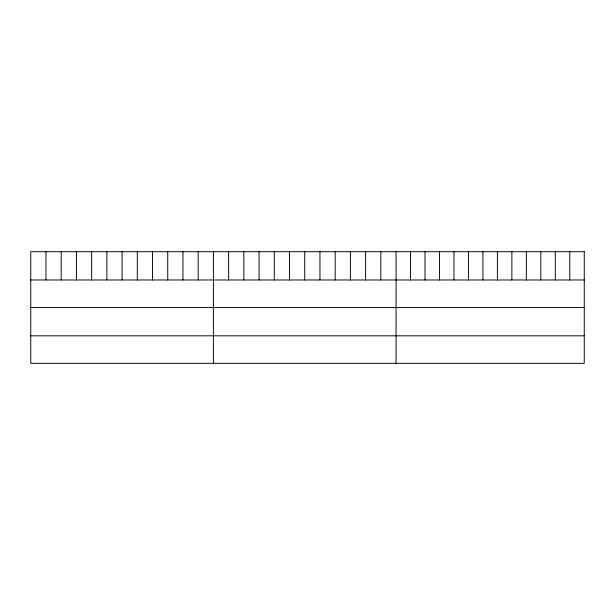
<?xml version="1.0" encoding="UTF-8"?>
<svg xmlns="http://www.w3.org/2000/svg" width="615" height="615" viewBox="0 0 615 615"><rect width="100%" height="100%" fill="white"/><g stroke="black" fill="none" stroke-linecap="round" stroke-linejoin="round"><path stroke-width="0.92" d="M30.75 279.971L584.25 279.971M30.75 307.469L584.25 307.469M30.75 335.813L584.25 335.813M569.774 251.689L569.774 279.971M555.299 251.689L555.299 279.971M540.823 251.689L540.823 279.971M526.348 251.689L526.348 279.971M511.872 251.689L511.872 279.971M497.397 251.689L497.397 279.971M482.913 251.689L482.913 279.971M468.438 251.689L468.438 279.971M453.962 251.689L453.962 279.971M439.487 251.689L439.487 279.971M425.011 251.689L425.011 279.971M410.536 251.689L410.536 279.971M396.06 251.689L396.06 363.311M380.839 251.689L380.839 279.971M365.618 251.689L365.618 279.971M350.396 251.689L350.396 279.971M335.175 251.689L335.175 279.971M319.954 251.689L319.954 279.971M304.733 251.689L304.733 279.971M289.511 251.689L289.511 279.971M274.29 251.689L274.29 279.971M259.069 251.689L259.069 279.971M243.847 251.689L243.847 279.971M228.626 251.689L228.626 279.971M213.405 251.689L213.405 363.311M198.184 251.689L198.184 279.971M182.963 251.689L182.963 279.971M167.741 251.689L167.741 279.971M152.52 251.689L152.52 279.971M137.299 251.689L137.299 279.971M122.078 251.689L122.078 279.971M106.856 251.689L106.856 279.971M91.635 251.689L91.635 279.971M76.414 251.689L76.414 279.971M61.193 251.689L61.193 279.971M45.971 251.689L45.971 279.971M584.25 251.689L30.75 251.689L30.75 363.311L584.25 363.311L584.25 251.689"/></g></svg>
